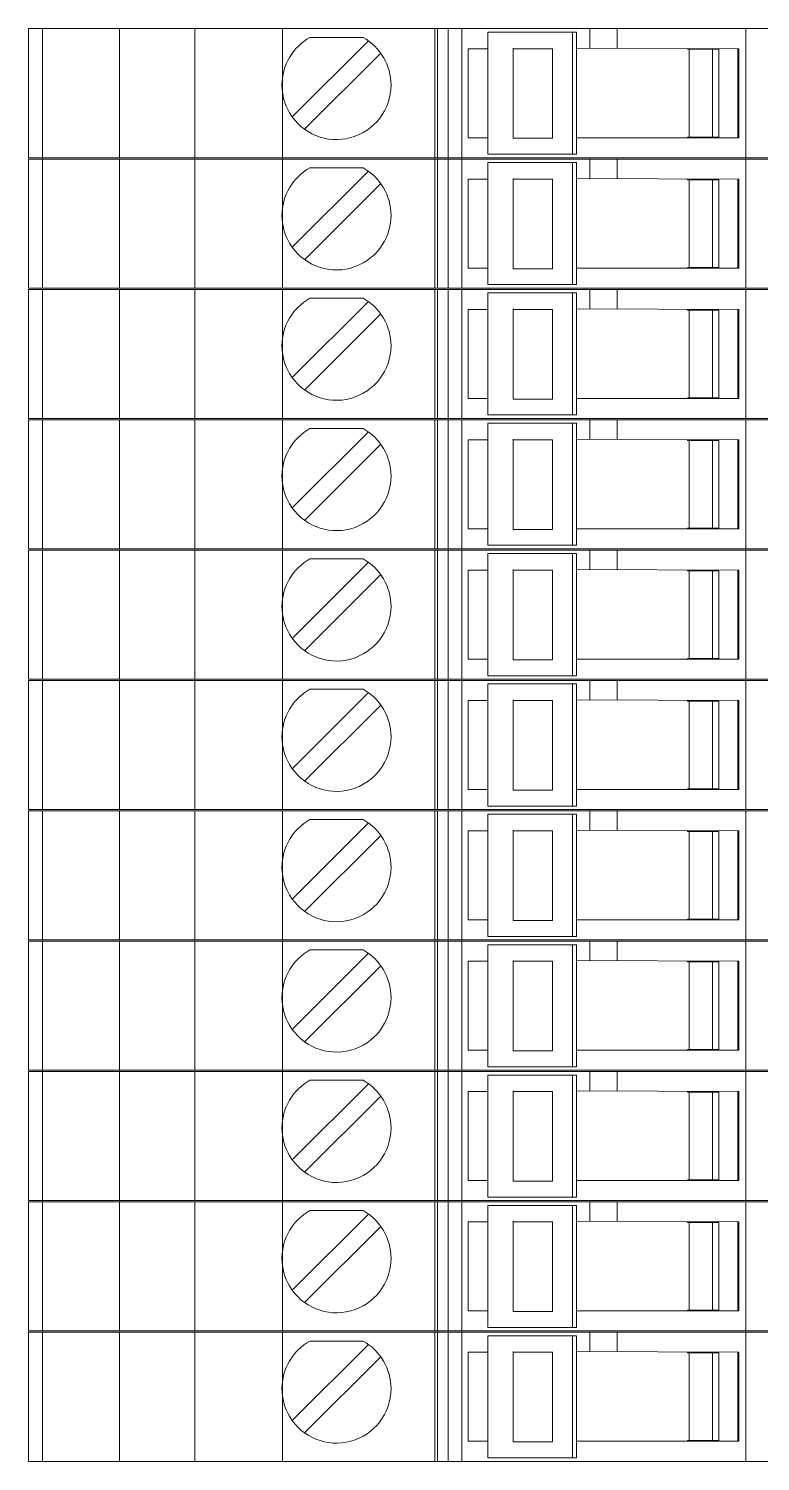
# Model space of a CAD drawing. Header units: millimetres. Extents: x 4962 to 7449, y 754 to 2938.
# Drawn here: x 6426.6 to 6455.7, y 2104.1 to 2161.3 of the extents above; entities that cross this region are included whole.
import ezdxf

# ---------------------------------------------------------------- set-up
doc = ezdxf.new("R2010")
doc.units = ezdxf.units.MM
doc.layers.add('000-PI-Oprema', color=30, linetype='Continuous', lineweight=5)

msp = doc.modelspace()

# ---------------------------------------------------------------- linework, layer by layer
at = {"layer": '000-PI-Oprema', "color": 0, "linetype": 'ByBlock', "lineweight": 0}
for p, q in [((6426.571, 2156.137), (6426.571, 2161.287)), ((6448.946, 2161.287), (6426.571, 2161.287)), ((6427.119, 2161.287), (6427.119, 2156.137)), ((6430.196, 2156.137), (6430.196, 2161.287)), ((6433.196, 2156.137), (6433.196, 2161.287)), ((6436.696, 2156.137), (6436.696, 2161.287)), ((6437.788, 2160.937), (6437.788, 2160.937)), ((6439.905, 2160.937), (6437.788, 2160.937)), ((6439.905, 2160.937), (6439.905, 2160.937)), ((6442.771, 2156.137), (6442.771, 2161.287)), ((6442.871, 2161.287), (6442.871, 2161.287)), ((6442.871, 2161.287), (6442.871, 2156.137)), ((6443.299, 2161.287), (6443.299, 2156.137)), ((6443.841, 2156.137), (6443.841, 2161.287)), ((6448.255, 2161.147), (6444.884, 2161.147)), ((6444.884, 2156.277), (6444.884, 2161.147)), ((6444.884, 2161.147), (6444.884, 2161.147)), ((6445.521, 2161.287), (6445.521, 2161.287)), ((6448.413, 2161.147), (6448.255, 2161.147)), ((6448.255, 2161.147), (6448.255, 2156.277)), ((6448.413, 2161.147), (6448.413, 2160.462)), ((6448.946, 2161.287), (6448.946, 2161.287)), ((6448.946, 2161.287), (6448.951, 2161.287)), ((6448.946, 2160.51), (6448.946, 2161.287)), ((6448.951, 2161.287), (6450.046, 2161.287)), ((6450.046, 2161.287), (6450.043, 2160.505)), ((6450.046, 2161.287), (6450.046, 2161.287)), ((6455.171, 2161.287), (6450.046, 2161.287)), ((6450.571, 2161.287), (6450.571, 2161.287)), ((6456.371, 2161.287), (6455.171, 2161.287)), ((6455.171, 2161.287), (6455.171, 2156.137)), ((6440.117, 2160.802), (6437.081, 2157.766)), ((6437.576, 2157.271), (6440.612, 2160.307)), ((6440.117, 2160.802), (6440.117, 2160.802)), ((6440.612, 2160.307), (6440.612, 2160.307)), ((6442.771, 2157.737), (6442.771, 2160.337)), ((6442.771, 2160.337), (6442.771, 2160.337)), ((6444.884, 2160.487), (6444.096, 2160.487)), ((6444.096, 2160.487), (6444.096, 2160.487)), ((6444.096, 2156.937), (6444.096, 2160.487)), ((6445.891, 2156.912), (6445.891, 2160.512)), ((6447.458, 2160.487), (6445.891, 2160.487)), ((6447.458, 2160.487), (6447.458, 2156.962)), ((6454.896, 2160.487), (6448.413, 2160.512)), ((6448.413, 2160.462), (6448.413, 2156.962)), ((6452.846, 2160.487), (6452.846, 2160.462)), ((6453.846, 2160.462), (6452.846, 2160.462)), ((6452.91, 2156.962), (6452.91, 2160.462)), ((6453.846, 2156.937), (6453.846, 2160.487)), ((6454.096, 2160.462), (6453.846, 2160.462)), ((6454.096, 2160.462), (6454.096, 2160.462)), ((6454.096, 2156.962), (6454.096, 2160.462)), ((6454.846, 2160.487), (6454.846, 2156.937)), ((6454.896, 2160.487), (6454.896, 2160.487)), ((6454.896, 2156.937), (6454.896, 2160.487)), ((6437.081, 2157.766), (6437.081, 2157.766)), ((6442.771, 2157.737), (6442.771, 2157.737)), ((6437.576, 2157.271), (6437.576, 2157.271)), ((6444.884, 2156.937), (6444.096, 2156.937)), ((6444.096, 2156.937), (6444.096, 2156.937)), ((6445.891, 2156.912), (6447.3, 2156.912)), ((6447.3, 2156.912), (6447.458, 2156.912)), ((6447.458, 2156.962), (6447.458, 2156.912)), ((6448.413, 2156.277), (6448.413, 2156.962)), ((6454.896, 2156.937), (6448.413, 2156.937)), ((6453.846, 2156.962), (6452.846, 2156.962)), ((6452.846, 2156.962), (6452.846, 2156.937)), ((6454.096, 2156.962), (6453.846, 2156.962)), ((6454.096, 2156.962), (6454.096, 2156.962)), ((6454.896, 2156.937), (6454.896, 2156.937)), ((6448.255, 2156.277), (6444.884, 2156.277)), ((6444.884, 2156.277), (6444.884, 2156.277)), ((6448.413, 2156.277), (6448.255, 2156.277)), ((6426.571, 2156.137), (6436.971, 2156.137)), ((6426.571, 2150.937), (6426.571, 2156.087)), ((6448.946, 2156.087), (6426.571, 2156.087)), ((6427.119, 2156.087), (6427.119, 2150.937)), ((6430.196, 2150.937), (6430.196, 2156.087)), ((6433.196, 2150.937), (6433.196, 2156.087)), ((6436.696, 2150.937), (6436.696, 2156.087)), ((6455.171, 2156.137), (6436.971, 2156.137)), ((6437.788, 2155.737), (6437.788, 2155.737)), ((6439.905, 2155.737), (6437.788, 2155.737)), ((6439.905, 2155.737), (6439.905, 2155.737)), ((6442.771, 2150.937), (6442.771, 2156.087)), ((6442.871, 2156.137), (6442.871, 2156.137)), ((6442.871, 2156.087), (6442.871, 2156.087)), ((6442.871, 2156.087), (6442.871, 2150.937)), ((6443.299, 2156.087), (6443.299, 2150.937)), ((6443.841, 2150.937), (6443.841, 2156.087)), ((6448.255, 2155.947), (6444.884, 2155.947)), ((6444.884, 2151.077), (6444.884, 2155.947)), ((6444.884, 2155.947), (6444.884, 2155.947)), ((6445.521, 2156.137), (6445.521, 2156.137)), ((6445.521, 2156.087), (6445.521, 2156.087)), ((6448.413, 2155.947), (6448.255, 2155.947)), ((6448.255, 2155.947), (6448.255, 2151.077)), ((6448.413, 2155.947), (6448.413, 2155.262)), ((6448.946, 2156.087), (6448.946, 2156.087)), ((6448.946, 2156.087), (6448.951, 2156.087)), ((6448.946, 2155.31), (6448.946, 2156.087)), ((6448.951, 2156.087), (6450.046, 2156.087)), ((6450.046, 2156.087), (6450.043, 2155.305)), ((6450.046, 2156.087), (6450.046, 2156.087)), ((6455.171, 2156.087), (6450.046, 2156.087)), ((6450.571, 2156.137), (6450.571, 2156.137)), ((6450.571, 2156.087), (6450.571, 2156.087)), ((6456.371, 2156.137), (6455.171, 2156.137)), ((6456.371, 2156.087), (6455.171, 2156.087)), ((6455.171, 2156.087), (6455.171, 2150.937)), ((6440.117, 2155.602), (6437.081, 2152.566)), ((6440.117, 2155.602), (6440.117, 2155.602)), ((6442.771, 2152.537), (6442.771, 2155.137)), ((6442.771, 2155.137), (6442.771, 2155.137)), ((6444.884, 2155.287), (6444.096, 2155.287)), ((6444.096, 2155.287), (6444.096, 2155.287)), ((6444.096, 2151.737), (6444.096, 2155.287)), ((6445.891, 2151.712), (6445.891, 2155.312)), ((6447.458, 2155.287), (6445.891, 2155.287)), ((6447.458, 2155.287), (6447.458, 2151.762)), ((6454.896, 2155.287), (6448.413, 2155.312)), ((6448.413, 2155.262), (6448.413, 2151.762)), ((6452.846, 2155.287), (6452.846, 2155.262)), ((6453.846, 2155.262), (6452.846, 2155.262)), ((6452.91, 2151.762), (6452.91, 2155.262)), ((6453.846, 2151.737), (6453.846, 2155.287)), ((6454.096, 2155.262), (6453.846, 2155.262)), ((6454.096, 2155.262), (6454.096, 2155.262)), ((6454.096, 2151.762), (6454.096, 2155.262)), ((6454.846, 2155.287), (6454.846, 2151.737)), ((6454.896, 2155.287), (6454.896, 2155.287)), ((6454.896, 2151.737), (6454.896, 2155.287)), ((6437.576, 2152.071), (6440.612, 2155.107)), ((6440.612, 2155.107), (6440.612, 2155.107)), ((6437.081, 2152.566), (6437.081, 2152.566)), ((6442.771, 2152.537), (6442.771, 2152.537)), ((6437.576, 2152.071), (6437.576, 2152.071)), ((6444.884, 2151.737), (6444.096, 2151.737)), ((6444.096, 2151.737), (6444.096, 2151.737)), ((6445.891, 2151.712), (6447.3, 2151.712)), ((6447.3, 2151.712), (6447.458, 2151.712)), ((6447.458, 2151.762), (6447.458, 2151.712)), ((6448.413, 2151.077), (6448.413, 2151.762)), ((6454.896, 2151.737), (6448.413, 2151.737)), ((6453.846, 2151.762), (6452.846, 2151.762)), ((6452.846, 2151.762), (6452.846, 2151.737)), ((6454.096, 2151.762), (6453.846, 2151.762)), ((6454.096, 2151.762), (6454.096, 2151.762)), ((6454.896, 2151.737), (6454.896, 2151.737)), ((6426.571, 2150.937), (6436.971, 2150.937)), ((6426.571, 2145.737), (6426.571, 2150.887)), ((6448.946, 2150.887), (6426.571, 2150.887)), ((6427.119, 2150.887), (6427.119, 2145.737)), ((6430.196, 2145.737), (6430.196, 2150.887)), ((6433.196, 2145.737), (6433.196, 2150.887)), ((6436.696, 2145.737), (6436.696, 2150.887)), ((6455.171, 2150.937), (6436.971, 2150.937)), ((6442.771, 2145.737), (6442.771, 2150.887)), ((6442.871, 2150.937), (6442.871, 2150.937)), ((6442.871, 2150.887), (6442.871, 2150.887)), ((6442.871, 2150.887), (6442.871, 2145.737)), ((6443.299, 2150.887), (6443.299, 2145.737)), ((6443.841, 2145.737), (6443.841, 2150.887)), ((6448.255, 2151.077), (6444.884, 2151.077)), ((6444.884, 2151.077), (6444.884, 2151.077)), ((6448.255, 2150.747), (6444.884, 2150.747)), ((6444.884, 2145.877), (6444.884, 2150.747)), ((6444.884, 2150.747), (6444.884, 2150.747)), ((6445.521, 2150.937), (6445.521, 2150.937)), ((6445.521, 2150.887), (6445.521, 2150.887)), ((6448.413, 2151.077), (6448.255, 2151.077)), ((6448.413, 2150.747), (6448.255, 2150.747)), ((6448.255, 2150.747), (6448.255, 2145.877)), ((6448.413, 2150.747), (6448.413, 2150.062)), ((6448.946, 2150.887), (6448.946, 2150.887)), ((6448.946, 2150.887), (6448.951, 2150.887)), ((6448.946, 2150.11), (6448.946, 2150.887)), ((6448.951, 2150.887), (6450.046, 2150.887)), ((6450.046, 2150.887), (6450.043, 2150.105)), ((6450.046, 2150.887), (6450.046, 2150.887)), ((6455.171, 2150.887), (6450.046, 2150.887)), ((6450.571, 2150.937), (6450.571, 2150.937)), ((6450.571, 2150.887), (6450.571, 2150.887)), ((6456.371, 2150.937), (6455.171, 2150.937)), ((6456.371, 2150.887), (6455.171, 2150.887)), ((6455.171, 2150.887), (6455.171, 2145.737)), ((6440.117, 2150.402), (6437.081, 2147.366)), ((6437.788, 2150.537), (6437.788, 2150.537)), ((6439.905, 2150.537), (6437.788, 2150.537)), ((6439.905, 2150.537), (6439.905, 2150.537)), ((6440.117, 2150.402), (6440.117, 2150.402)), ((6444.884, 2150.087), (6444.096, 2150.087)), ((6444.096, 2150.087), (6444.096, 2150.087)), ((6444.096, 2146.537), (6444.096, 2150.087)), ((6445.891, 2146.512), (6445.891, 2150.112)), ((6447.458, 2150.087), (6445.891, 2150.087)), ((6447.458, 2150.087), (6447.458, 2146.562)), ((6454.896, 2150.087), (6448.413, 2150.112)), ((6448.413, 2150.062), (6448.413, 2146.562)), ((6452.846, 2150.087), (6452.846, 2150.062)), ((6453.846, 2150.062), (6452.846, 2150.062)), ((6452.91, 2146.562), (6452.91, 2150.062)), ((6453.846, 2146.537), (6453.846, 2150.087)), ((6454.096, 2150.062), (6453.846, 2150.062)), ((6454.096, 2150.062), (6454.096, 2150.062)), ((6454.096, 2146.562), (6454.096, 2150.062)), ((6454.846, 2150.087), (6454.846, 2146.537)), ((6454.896, 2150.087), (6454.896, 2150.087)), ((6454.896, 2146.537), (6454.896, 2150.087)), ((6437.576, 2146.871), (6440.612, 2149.907)), ((6440.612, 2149.907), (6440.612, 2149.907)), ((6442.771, 2147.337), (6442.771, 2149.937)), ((6442.771, 2149.937), (6442.771, 2149.937)), ((6437.081, 2147.366), (6437.081, 2147.366)), ((6442.771, 2147.337), (6442.771, 2147.337)), ((6437.576, 2146.871), (6437.576, 2146.871)), ((6447.458, 2146.562), (6447.458, 2146.512)), ((6448.413, 2145.877), (6448.413, 2146.562)), ((6453.846, 2146.562), (6452.846, 2146.562)), ((6452.846, 2146.562), (6452.846, 2146.537)), ((6454.096, 2146.562), (6453.846, 2146.562)), ((6454.096, 2146.562), (6454.096, 2146.562)), ((6444.884, 2146.537), (6444.096, 2146.537)), ((6444.096, 2146.537), (6444.096, 2146.537)), ((6445.891, 2146.512), (6447.3, 2146.512)), ((6447.3, 2146.512), (6447.458, 2146.512)), ((6454.896, 2146.537), (6448.413, 2146.537)), ((6454.896, 2146.537), (6454.896, 2146.537)), ((6426.571, 2145.737), (6436.971, 2145.737)), ((6426.571, 2140.537), (6426.571, 2145.687)), ((6448.946, 2145.687), (6426.571, 2145.687)), ((6427.119, 2145.687), (6427.119, 2140.537)), ((6430.196, 2140.537), (6430.196, 2145.687)), ((6433.196, 2140.537), (6433.196, 2145.687)), ((6436.696, 2140.537), (6436.696, 2145.687)), ((6455.171, 2145.737), (6436.971, 2145.737)), ((6442.771, 2140.537), (6442.771, 2145.687)), ((6442.871, 2145.737), (6442.871, 2145.737)), ((6442.871, 2145.687), (6442.871, 2145.687)), ((6442.871, 2145.687), (6442.871, 2140.537)), ((6443.299, 2145.687), (6443.299, 2140.537)), ((6443.841, 2140.537), (6443.841, 2145.687)), ((6448.255, 2145.877), (6444.884, 2145.877)), ((6444.884, 2145.877), (6444.884, 2145.877)), ((6448.255, 2145.547), (6444.884, 2145.547)), ((6444.884, 2140.677), (6444.884, 2145.547)), ((6444.884, 2145.547), (6444.884, 2145.547)), ((6445.521, 2145.737), (6445.521, 2145.737)), ((6445.521, 2145.687), (6445.521, 2145.687)), ((6448.413, 2145.877), (6448.255, 2145.877)), ((6448.413, 2145.547), (6448.255, 2145.547)), ((6448.255, 2145.547), (6448.255, 2140.677)), ((6448.413, 2145.547), (6448.413, 2144.862)), ((6448.946, 2145.687), (6448.946, 2145.687)), ((6448.946, 2145.687), (6448.951, 2145.687)), ((6448.946, 2144.91), (6448.946, 2145.687)), ((6448.951, 2145.687), (6450.046, 2145.687)), ((6450.046, 2145.687), (6450.043, 2144.905)), ((6450.046, 2145.687), (6450.046, 2145.687)), ((6455.171, 2145.687), (6450.046, 2145.687)), ((6450.571, 2145.737), (6450.571, 2145.737)), ((6450.571, 2145.687), (6450.571, 2145.687)), ((6456.371, 2145.737), (6455.171, 2145.737)), ((6456.371, 2145.687), (6455.171, 2145.687)), ((6455.171, 2145.687), (6455.171, 2140.537)), ((6440.117, 2145.202), (6437.081, 2142.166)), ((6437.788, 2145.337), (6437.788, 2145.337)), ((6439.905, 2145.337), (6437.788, 2145.337)), ((6439.905, 2145.337), (6439.905, 2145.337)), ((6440.117, 2145.202), (6440.117, 2145.202)), ((6444.884, 2144.887), (6444.096, 2144.887)), ((6444.096, 2144.887), (6444.096, 2144.887)), ((6444.096, 2141.337), (6444.096, 2144.887)), ((6445.891, 2141.312), (6445.891, 2144.912)), ((6447.458, 2144.887), (6445.891, 2144.887)), ((6447.458, 2144.887), (6447.458, 2141.362)), ((6454.896, 2144.887), (6448.413, 2144.912)), ((6448.413, 2144.862), (6448.413, 2141.362)), ((6452.846, 2144.887), (6452.846, 2144.862)), ((6453.846, 2144.862), (6452.846, 2144.862)), ((6452.91, 2141.362), (6452.91, 2144.862)), ((6453.846, 2141.337), (6453.846, 2144.887)), ((6454.096, 2144.862), (6453.846, 2144.862)), ((6454.096, 2144.862), (6454.096, 2144.862)), ((6454.096, 2141.362), (6454.096, 2144.862)), ((6454.846, 2144.887), (6454.846, 2141.337)), ((6454.896, 2144.887), (6454.896, 2144.887)), ((6454.896, 2141.337), (6454.896, 2144.887)), ((6437.576, 2141.671), (6440.612, 2144.707)), ((6440.612, 2144.707), (6440.612, 2144.707)), ((6442.771, 2142.137), (6442.771, 2144.737)), ((6442.771, 2144.737), (6442.771, 2144.737)), ((6437.081, 2142.166), (6437.081, 2142.166)), ((6442.771, 2142.137), (6442.771, 2142.137)), ((6437.576, 2141.671), (6437.576, 2141.671)), ((6444.884, 2141.337), (6444.096, 2141.337)), ((6444.096, 2141.337), (6444.096, 2141.337)), ((6445.891, 2141.312), (6447.3, 2141.312)), ((6447.3, 2141.312), (6447.458, 2141.312)), ((6447.458, 2141.362), (6447.458, 2141.312)), ((6448.413, 2140.677), (6448.413, 2141.362)), ((6454.896, 2141.337), (6448.413, 2141.337)), ((6453.846, 2141.362), (6452.846, 2141.362)), ((6452.846, 2141.362), (6452.846, 2141.337)), ((6454.096, 2141.362), (6453.846, 2141.362)), ((6454.096, 2141.362), (6454.096, 2141.362)), ((6454.896, 2141.337), (6454.896, 2141.337)), ((6426.571, 2140.537), (6436.971, 2140.537)), ((6426.571, 2135.337), (6426.571, 2140.487)), ((6448.946, 2140.487), (6426.571, 2140.487)), ((6427.119, 2140.487), (6427.119, 2135.337)), ((6430.196, 2135.337), (6430.196, 2140.487)), ((6433.196, 2135.337), (6433.196, 2140.487)), ((6436.696, 2135.337), (6436.696, 2140.487)), ((6455.171, 2140.537), (6436.971, 2140.537)), ((6442.771, 2135.337), (6442.771, 2140.487)), ((6442.871, 2140.537), (6442.871, 2140.537)), ((6442.871, 2140.487), (6442.871, 2140.487)), ((6442.871, 2140.487), (6442.871, 2135.337)), ((6443.299, 2140.487), (6443.299, 2135.337)), ((6443.841, 2135.337), (6443.841, 2140.487)), ((6448.255, 2140.677), (6444.884, 2140.677)), ((6444.884, 2140.677), (6444.884, 2140.677)), ((6448.255, 2140.347), (6444.884, 2140.347)), ((6444.884, 2135.477), (6444.884, 2140.347)), ((6444.884, 2140.347), (6444.884, 2140.347)), ((6445.521, 2140.537), (6445.521, 2140.537)), ((6445.521, 2140.487), (6445.521, 2140.487)), ((6448.413, 2140.677), (6448.255, 2140.677)), ((6448.413, 2140.347), (6448.255, 2140.347)), ((6448.255, 2140.347), (6448.255, 2135.477)), ((6448.413, 2140.347), (6448.413, 2139.662)), ((6448.946, 2140.487), (6448.946, 2140.487)), ((6448.946, 2140.487), (6448.951, 2140.487)), ((6448.946, 2139.71), (6448.946, 2140.487)), ((6448.951, 2140.487), (6450.046, 2140.487)), ((6450.046, 2140.487), (6450.043, 2139.705)), ((6450.046, 2140.487), (6450.046, 2140.487)), ((6455.171, 2140.487), (6450.046, 2140.487)), ((6450.571, 2140.537), (6450.571, 2140.537)), ((6450.571, 2140.487), (6450.571, 2140.487)), ((6456.371, 2140.537), (6455.171, 2140.537)), ((6456.371, 2140.487), (6455.171, 2140.487)), ((6455.171, 2140.487), (6455.171, 2135.337)), ((6440.117, 2140.002), (6437.081, 2136.966)), ((6437.788, 2140.137), (6437.788, 2140.137)), ((6439.905, 2140.137), (6437.788, 2140.137)), ((6439.905, 2140.137), (6439.905, 2140.137)), ((6440.117, 2140.002), (6440.117, 2140.002)), ((6445.891, 2136.112), (6445.891, 2139.712)), ((6454.896, 2139.687), (6448.413, 2139.712)), ((6437.576, 2136.471), (6440.612, 2139.507)), ((6440.612, 2139.507), (6440.612, 2139.507)), ((6442.771, 2136.937), (6442.771, 2139.537)), ((6442.771, 2139.537), (6442.771, 2139.537)), ((6444.884, 2139.687), (6444.096, 2139.687)), ((6444.096, 2139.687), (6444.096, 2139.687)), ((6444.096, 2136.137), (6444.096, 2139.687)), ((6447.458, 2139.687), (6445.891, 2139.687)), ((6447.458, 2139.687), (6447.458, 2136.162)), ((6448.413, 2139.662), (6448.413, 2136.162)), ((6452.846, 2139.687), (6452.846, 2139.662)), ((6453.846, 2139.662), (6452.846, 2139.662)), ((6452.91, 2136.162), (6452.91, 2139.662)), ((6453.846, 2136.137), (6453.846, 2139.687)), ((6454.096, 2139.662), (6453.846, 2139.662)), ((6454.096, 2139.662), (6454.096, 2139.662)), ((6454.096, 2136.162), (6454.096, 2139.662)), ((6454.846, 2139.687), (6454.846, 2136.137)), ((6454.896, 2139.687), (6454.896, 2139.687)), ((6454.896, 2136.137), (6454.896, 2139.687)), ((6437.081, 2136.966), (6437.081, 2136.966)), ((6442.771, 2136.937), (6442.771, 2136.937)), ((6437.576, 2136.471), (6437.576, 2136.471)), ((6444.884, 2136.137), (6444.096, 2136.137)), ((6444.096, 2136.137), (6444.096, 2136.137)), ((6445.891, 2136.112), (6447.3, 2136.112)), ((6447.3, 2136.112), (6447.458, 2136.112)), ((6447.458, 2136.162), (6447.458, 2136.112)), ((6448.413, 2135.477), (6448.413, 2136.162)), ((6454.896, 2136.137), (6448.413, 2136.137)), ((6453.846, 2136.162), (6452.846, 2136.162)), ((6452.846, 2136.162), (6452.846, 2136.137)), ((6454.096, 2136.162), (6453.846, 2136.162)), ((6454.096, 2136.162), (6454.096, 2136.162)), ((6454.896, 2136.137), (6454.896, 2136.137)), ((6426.571, 2135.337), (6436.971, 2135.337)), ((6426.571, 2130.137), (6426.571, 2135.287)), ((6448.946, 2135.287), (6426.571, 2135.287)), ((6427.119, 2135.287), (6427.119, 2130.137)), ((6430.196, 2130.137), (6430.196, 2135.287)), ((6433.196, 2130.137), (6433.196, 2135.287)), ((6436.696, 2130.137), (6436.696, 2135.287)), ((6455.171, 2135.337), (6436.971, 2135.337)), ((6442.771, 2130.137), (6442.771, 2135.287)), ((6442.871, 2135.337), (6442.871, 2135.337)), ((6442.871, 2135.287), (6442.871, 2135.287)), ((6442.871, 2135.287), (6442.871, 2130.137)), ((6443.299, 2135.287), (6443.299, 2130.137)), ((6443.841, 2130.137), (6443.841, 2135.287)), ((6448.255, 2135.477), (6444.884, 2135.477)), ((6444.884, 2135.477), (6444.884, 2135.477)), ((6448.255, 2135.147), (6444.884, 2135.147)), ((6444.884, 2130.277), (6444.884, 2135.147)), ((6444.884, 2135.147), (6444.884, 2135.147)), ((6445.521, 2135.337), (6445.521, 2135.337)), ((6445.521, 2135.287), (6445.521, 2135.287)), ((6448.413, 2135.477), (6448.255, 2135.477)), ((6448.413, 2135.147), (6448.255, 2135.147)), ((6448.255, 2135.147), (6448.255, 2130.277)), ((6448.413, 2135.147), (6448.413, 2134.462)), ((6448.946, 2135.287), (6448.946, 2135.287)), ((6448.946, 2135.287), (6448.951, 2135.287)), ((6448.946, 2134.51), (6448.946, 2135.287)), ((6448.951, 2135.287), (6450.046, 2135.287)), ((6450.046, 2135.287), (6450.043, 2134.505)), ((6450.046, 2135.287), (6450.046, 2135.287)), ((6455.171, 2135.287), (6450.046, 2135.287)), ((6450.571, 2135.337), (6450.571, 2135.337)), ((6450.571, 2135.287), (6450.571, 2135.287)), ((6456.371, 2135.337), (6455.171, 2135.337)), ((6456.371, 2135.287), (6455.171, 2135.287)), ((6455.171, 2135.287), (6455.171, 2130.137)), ((6440.117, 2134.802), (6437.081, 2131.766)), ((6437.788, 2134.937), (6437.788, 2134.937)), ((6439.905, 2134.937), (6437.788, 2134.937)), ((6439.905, 2134.937), (6439.905, 2134.937)), ((6440.117, 2134.802), (6440.117, 2134.802)), ((6437.576, 2131.271), (6440.612, 2134.307)), ((6440.612, 2134.307), (6440.612, 2134.307)), ((6442.771, 2131.737), (6442.771, 2134.337)), ((6442.771, 2134.337), (6442.771, 2134.337)), ((6444.884, 2134.487), (6444.096, 2134.487)), ((6444.096, 2134.487), (6444.096, 2134.487)), ((6444.096, 2130.937), (6444.096, 2134.487)), ((6445.891, 2130.912), (6445.891, 2134.512)), ((6447.458, 2134.487), (6445.891, 2134.487)), ((6447.458, 2134.487), (6447.458, 2130.962)), ((6454.896, 2134.487), (6448.413, 2134.512)), ((6448.413, 2134.462), (6448.413, 2130.962)), ((6452.846, 2134.487), (6452.846, 2134.462)), ((6453.846, 2134.462), (6452.846, 2134.462)), ((6452.91, 2130.962), (6452.91, 2134.462)), ((6453.846, 2130.937), (6453.846, 2134.487)), ((6454.096, 2134.462), (6453.846, 2134.462)), ((6454.096, 2134.462), (6454.096, 2134.462)), ((6454.096, 2130.962), (6454.096, 2134.462)), ((6454.846, 2134.487), (6454.846, 2130.937)), ((6454.896, 2134.487), (6454.896, 2134.487)), ((6454.896, 2130.937), (6454.896, 2134.487)), ((6437.081, 2131.766), (6437.081, 2131.766)), ((6442.771, 2131.737), (6442.771, 2131.737)), ((6437.576, 2131.271), (6437.576, 2131.271)), ((6444.884, 2130.937), (6444.096, 2130.937)), ((6444.096, 2130.937), (6444.096, 2130.937)), ((6445.891, 2130.912), (6447.3, 2130.912)), ((6447.3, 2130.912), (6447.458, 2130.912)), ((6447.458, 2130.962), (6447.458, 2130.912)), ((6448.413, 2130.277), (6448.413, 2130.962)), ((6454.896, 2130.937), (6448.413, 2130.937)), ((6453.846, 2130.962), (6452.846, 2130.962)), ((6452.846, 2130.962), (6452.846, 2130.937)), ((6454.096, 2130.962), (6453.846, 2130.962)), ((6454.096, 2130.962), (6454.096, 2130.962)), ((6454.896, 2130.937), (6454.896, 2130.937)), ((6426.571, 2130.137), (6436.971, 2130.137)), ((6426.571, 2124.937), (6426.571, 2130.087)), ((6448.946, 2130.087), (6426.571, 2130.087)), ((6427.119, 2130.087), (6427.119, 2124.937)), ((6430.196, 2124.937), (6430.196, 2130.087)), ((6433.196, 2124.937), (6433.196, 2130.087)), ((6436.696, 2124.937), (6436.696, 2130.087)), ((6455.171, 2130.137), (6436.971, 2130.137)), ((6442.771, 2124.937), (6442.771, 2130.087)), ((6442.871, 2130.137), (6442.871, 2130.137)), ((6442.871, 2130.087), (6442.871, 2130.087)), ((6442.871, 2130.087), (6442.871, 2124.937)), ((6443.299, 2130.087), (6443.299, 2124.937)), ((6443.841, 2124.937), (6443.841, 2130.087)), ((6448.255, 2130.277), (6444.884, 2130.277)), ((6444.884, 2130.277), (6444.884, 2130.277)), ((6445.521, 2130.137), (6445.521, 2130.137)), ((6445.521, 2130.087), (6445.521, 2130.087)), ((6448.413, 2130.277), (6448.255, 2130.277)), ((6448.946, 2130.087), (6448.946, 2130.087)), ((6448.946, 2130.087), (6448.951, 2130.087)), ((6448.946, 2129.31), (6448.946, 2130.087)), ((6448.951, 2130.087), (6450.046, 2130.087)), ((6450.046, 2130.087), (6450.043, 2129.305)), ((6450.046, 2130.087), (6450.046, 2130.087)), ((6455.171, 2130.087), (6450.046, 2130.087)), ((6450.571, 2130.137), (6450.571, 2130.137)), ((6450.571, 2130.087), (6450.571, 2130.087)), ((6456.371, 2130.137), (6455.171, 2130.137)), ((6456.371, 2130.087), (6455.171, 2130.087)), ((6455.171, 2130.087), (6455.171, 2124.937)), ((6440.117, 2129.602), (6437.081, 2126.566)), ((6437.788, 2129.737), (6437.788, 2129.737)), ((6439.905, 2129.737), (6437.788, 2129.737)), ((6439.905, 2129.737), (6439.905, 2129.737)), ((6440.117, 2129.602), (6440.117, 2129.602)), ((6448.255, 2129.947), (6444.884, 2129.947)), ((6444.884, 2125.077), (6444.884, 2129.947)), ((6444.884, 2129.947), (6444.884, 2129.947)), ((6448.413, 2129.947), (6448.255, 2129.947)), ((6448.255, 2129.947), (6448.255, 2125.077)), ((6448.413, 2129.947), (6448.413, 2129.262)), ((6437.576, 2126.071), (6440.612, 2129.107)), ((6440.612, 2129.107), (6440.612, 2129.107)), ((6442.771, 2126.537), (6442.771, 2129.137)), ((6442.771, 2129.137), (6442.771, 2129.137)), ((6444.884, 2129.287), (6444.096, 2129.287)), ((6444.096, 2129.287), (6444.096, 2129.287)), ((6444.096, 2125.737), (6444.096, 2129.287)), ((6445.891, 2125.712), (6445.891, 2129.312)), ((6447.458, 2129.287), (6445.891, 2129.287)), ((6447.458, 2129.287), (6447.458, 2125.762)), ((6454.896, 2129.287), (6448.413, 2129.312)), ((6448.413, 2129.262), (6448.413, 2125.762)), ((6452.846, 2129.287), (6452.846, 2129.262)), ((6453.846, 2129.262), (6452.846, 2129.262)), ((6452.91, 2125.762), (6452.91, 2129.262)), ((6453.846, 2125.737), (6453.846, 2129.287)), ((6454.096, 2129.262), (6453.846, 2129.262)), ((6454.096, 2129.262), (6454.096, 2129.262)), ((6454.096, 2125.762), (6454.096, 2129.262)), ((6454.846, 2129.287), (6454.846, 2125.737)), ((6454.896, 2129.287), (6454.896, 2129.287)), ((6454.896, 2125.737), (6454.896, 2129.287)), ((6437.081, 2126.566), (6437.081, 2126.566)), ((6437.576, 2126.071), (6437.576, 2126.071)), ((6442.771, 2126.537), (6442.771, 2126.537)), ((6444.884, 2125.737), (6444.096, 2125.737)), ((6444.096, 2125.737), (6444.096, 2125.737)), ((6445.891, 2125.712), (6447.3, 2125.712)), ((6447.3, 2125.712), (6447.458, 2125.712)), ((6447.458, 2125.762), (6447.458, 2125.712)), ((6448.413, 2125.077), (6448.413, 2125.762)), ((6454.896, 2125.737), (6448.413, 2125.737)), ((6453.846, 2125.762), (6452.846, 2125.762)), ((6452.846, 2125.762), (6452.846, 2125.737)), ((6454.096, 2125.762), (6453.846, 2125.762)), ((6454.096, 2125.762), (6454.096, 2125.762)), ((6454.896, 2125.737), (6454.896, 2125.737)), ((6426.571, 2124.937), (6436.971, 2124.937)), ((6426.571, 2119.737), (6426.571, 2124.887)), ((6448.946, 2124.887), (6426.571, 2124.887)), ((6427.119, 2124.887), (6427.119, 2119.737)), ((6430.196, 2119.737), (6430.196, 2124.887)), ((6433.196, 2119.737), (6433.196, 2124.887)), ((6436.696, 2119.737), (6436.696, 2124.887)), ((6455.171, 2124.937), (6436.971, 2124.937)), ((6442.771, 2119.737), (6442.771, 2124.887)), ((6442.871, 2124.937), (6442.871, 2124.937)), ((6442.871, 2124.887), (6442.871, 2124.887)), ((6442.871, 2124.887), (6442.871, 2119.737)), ((6443.299, 2124.887), (6443.299, 2119.737)), ((6443.841, 2119.737), (6443.841, 2124.887)), ((6448.255, 2125.077), (6444.884, 2125.077)), ((6444.884, 2125.077), (6444.884, 2125.077)), ((6445.521, 2124.937), (6445.521, 2124.937)), ((6445.521, 2124.887), (6445.521, 2124.887)), ((6448.413, 2125.077), (6448.255, 2125.077)), ((6448.946, 2124.887), (6448.946, 2124.887)), ((6448.946, 2124.887), (6448.951, 2124.887)), ((6448.946, 2124.11), (6448.946, 2124.887)), ((6448.951, 2124.887), (6450.046, 2124.887)), ((6450.046, 2124.887), (6450.043, 2124.105)), ((6450.046, 2124.887), (6450.046, 2124.887)), ((6455.171, 2124.887), (6450.046, 2124.887)), ((6450.571, 2124.937), (6450.571, 2124.937)), ((6450.571, 2124.887), (6450.571, 2124.887)), ((6456.371, 2124.937), (6455.171, 2124.937)), ((6456.371, 2124.887), (6455.171, 2124.887)), ((6455.171, 2124.887), (6455.171, 2119.737)), ((6440.117, 2124.402), (6437.081, 2121.366)), ((6437.788, 2124.537), (6437.788, 2124.537)), ((6439.905, 2124.537), (6437.788, 2124.537)), ((6439.905, 2124.537), (6439.905, 2124.537)), ((6440.117, 2124.402), (6440.117, 2124.402)), ((6448.255, 2124.747), (6444.884, 2124.747)), ((6444.884, 2119.877), (6444.884, 2124.747)), ((6444.884, 2124.747), (6444.884, 2124.747)), ((6448.413, 2124.747), (6448.255, 2124.747)), ((6448.255, 2124.747), (6448.255, 2119.877)), ((6448.413, 2124.747), (6448.413, 2124.062)), ((6437.576, 2120.871), (6440.612, 2123.907)), ((6440.612, 2123.907), (6440.612, 2123.907)), ((6442.771, 2121.337), (6442.771, 2123.937)), ((6442.771, 2123.937), (6442.771, 2123.937)), ((6444.884, 2124.087), (6444.096, 2124.087)), ((6444.096, 2124.087), (6444.096, 2124.087)), ((6444.096, 2120.537), (6444.096, 2124.087)), ((6445.891, 2120.512), (6445.891, 2124.112)), ((6447.458, 2124.087), (6445.891, 2124.087)), ((6447.458, 2124.087), (6447.458, 2120.562)), ((6454.896, 2124.087), (6448.413, 2124.112)), ((6448.413, 2124.062), (6448.413, 2120.562)), ((6452.846, 2124.087), (6452.846, 2124.062)), ((6453.846, 2124.062), (6452.846, 2124.062)), ((6452.91, 2120.562), (6452.91, 2124.062)), ((6453.846, 2120.537), (6453.846, 2124.087)), ((6454.096, 2124.062), (6453.846, 2124.062)), ((6454.096, 2124.062), (6454.096, 2124.062)), ((6454.096, 2120.562), (6454.096, 2124.062)), ((6454.846, 2124.087), (6454.846, 2120.537)), ((6454.896, 2124.087), (6454.896, 2124.087)), ((6454.896, 2120.537), (6454.896, 2124.087)), ((6437.081, 2121.366), (6437.081, 2121.366)), ((6437.576, 2120.871), (6437.576, 2120.871)), ((6442.771, 2121.337), (6442.771, 2121.337)), ((6444.884, 2120.537), (6444.096, 2120.537)), ((6444.096, 2120.537), (6444.096, 2120.537)), ((6445.891, 2120.512), (6447.3, 2120.512)), ((6447.3, 2120.512), (6447.458, 2120.512)), ((6447.458, 2120.562), (6447.458, 2120.512)), ((6448.413, 2119.877), (6448.413, 2120.562)), ((6454.896, 2120.537), (6448.413, 2120.537)), ((6453.846, 2120.562), (6452.846, 2120.562)), ((6452.846, 2120.562), (6452.846, 2120.537)), ((6454.096, 2120.562), (6453.846, 2120.562)), ((6454.096, 2120.562), (6454.096, 2120.562)), ((6454.896, 2120.537), (6454.896, 2120.537)), ((6426.571, 2119.737), (6436.971, 2119.737)), ((6455.171, 2119.737), (6436.971, 2119.737)), ((6442.871, 2119.737), (6442.871, 2119.737)), ((6448.255, 2119.877), (6444.884, 2119.877)), ((6444.884, 2119.877), (6444.884, 2119.877)), ((6445.521, 2119.737), (6445.521, 2119.737)), ((6448.413, 2119.877), (6448.255, 2119.877)), ((6450.571, 2119.737), (6450.571, 2119.737)), ((6456.371, 2119.737), (6455.171, 2119.737)), ((6426.571, 2114.537), (6426.571, 2119.687)), ((6448.946, 2119.687), (6426.571, 2119.687)), ((6427.119, 2119.687), (6427.119, 2114.537)), ((6430.196, 2114.537), (6430.196, 2119.687)), ((6433.196, 2114.537), (6433.196, 2119.687)), ((6436.696, 2114.537), (6436.696, 2119.687)), ((6440.117, 2119.202), (6437.081, 2116.166)), ((6437.788, 2119.337), (6437.788, 2119.337)), ((6439.905, 2119.337), (6437.788, 2119.337)), ((6439.905, 2119.337), (6439.905, 2119.337)), ((6440.117, 2119.202), (6440.117, 2119.202)), ((6442.771, 2114.537), (6442.771, 2119.687)), ((6442.871, 2119.687), (6442.871, 2119.687)), ((6442.871, 2119.687), (6442.871, 2114.537)), ((6443.299, 2119.687), (6443.299, 2114.537)), ((6443.841, 2114.537), (6443.841, 2119.687)), ((6448.255, 2119.547), (6444.884, 2119.547)), ((6444.884, 2114.677), (6444.884, 2119.547)), ((6444.884, 2119.547), (6444.884, 2119.547)), ((6445.521, 2119.687), (6445.521, 2119.687)), ((6448.413, 2119.547), (6448.255, 2119.547)), ((6448.255, 2119.547), (6448.255, 2114.677)), ((6448.413, 2119.547), (6448.413, 2118.862)), ((6448.946, 2119.687), (6448.946, 2119.687)), ((6448.946, 2119.687), (6448.951, 2119.687)), ((6448.946, 2118.91), (6448.946, 2119.687)), ((6448.951, 2119.687), (6450.046, 2119.687)), ((6450.046, 2119.687), (6450.043, 2118.905)), ((6450.046, 2119.687), (6450.046, 2119.687)), ((6455.171, 2119.687), (6450.046, 2119.687)), ((6450.571, 2119.687), (6450.571, 2119.687)), ((6456.371, 2119.687), (6455.171, 2119.687)), ((6455.171, 2119.687), (6455.171, 2114.537)), ((6437.576, 2115.671), (6440.612, 2118.707)), ((6440.612, 2118.707), (6440.612, 2118.707)), ((6442.771, 2116.137), (6442.771, 2118.737)), ((6442.771, 2118.737), (6442.771, 2118.737)), ((6444.884, 2118.887), (6444.096, 2118.887)), ((6444.096, 2118.887), (6444.096, 2118.887)), ((6444.096, 2115.337), (6444.096, 2118.887)), ((6445.891, 2115.312), (6445.891, 2118.912)), ((6447.458, 2118.887), (6445.891, 2118.887)), ((6447.458, 2118.887), (6447.458, 2115.362)), ((6454.896, 2118.887), (6448.413, 2118.912)), ((6448.413, 2118.862), (6448.413, 2115.362)), ((6452.846, 2118.887), (6452.846, 2118.862)), ((6453.846, 2118.862), (6452.846, 2118.862)), ((6452.91, 2115.362), (6452.91, 2118.862)), ((6453.846, 2115.337), (6453.846, 2118.887)), ((6454.096, 2118.862), (6453.846, 2118.862)), ((6454.096, 2118.862), (6454.096, 2118.862)), ((6454.096, 2115.362), (6454.096, 2118.862)), ((6454.846, 2118.887), (6454.846, 2115.337)), ((6454.896, 2118.887), (6454.896, 2118.887)), ((6454.896, 2115.337), (6454.896, 2118.887)), ((6437.081, 2116.166), (6437.081, 2116.166)), ((6442.771, 2116.137), (6442.771, 2116.137)), ((6437.576, 2115.671), (6437.576, 2115.671)), ((6444.884, 2115.337), (6444.096, 2115.337)), ((6444.096, 2115.337), (6444.096, 2115.337)), ((6445.891, 2115.312), (6447.3, 2115.312)), ((6447.3, 2115.312), (6447.458, 2115.312)), ((6447.458, 2115.362), (6447.458, 2115.312)), ((6448.413, 2114.677), (6448.413, 2115.362)), ((6454.896, 2115.337), (6448.413, 2115.337)), ((6453.846, 2115.362), (6452.846, 2115.362)), ((6452.846, 2115.362), (6452.846, 2115.337)), ((6454.096, 2115.362), (6453.846, 2115.362)), ((6454.096, 2115.362), (6454.096, 2115.362)), ((6454.896, 2115.337), (6454.896, 2115.337)), ((6448.255, 2114.677), (6444.884, 2114.677)), ((6444.884, 2114.677), (6444.884, 2114.677)), ((6448.413, 2114.677), (6448.255, 2114.677)), ((6426.571, 2114.537), (6436.971, 2114.537)), ((6426.571, 2109.337), (6426.571, 2114.487)), ((6448.946, 2114.487), (6426.571, 2114.487)), ((6427.119, 2114.487), (6427.119, 2109.337)), ((6430.196, 2109.337), (6430.196, 2114.487)), ((6433.196, 2109.337), (6433.196, 2114.487)), ((6436.696, 2109.337), (6436.696, 2114.487)), ((6455.171, 2114.537), (6436.971, 2114.537)), ((6440.117, 2114.002), (6437.081, 2110.966)), ((6437.788, 2114.137), (6437.788, 2114.137)), ((6439.905, 2114.137), (6437.788, 2114.137)), ((6439.905, 2114.137), (6439.905, 2114.137)), ((6440.117, 2114.002), (6440.117, 2114.002)), ((6442.771, 2109.337), (6442.771, 2114.487)), ((6442.871, 2114.537), (6442.871, 2114.537)), ((6442.871, 2114.487), (6442.871, 2114.487)), ((6442.871, 2114.487), (6442.871, 2109.337)), ((6443.299, 2114.487), (6443.299, 2109.337)), ((6443.841, 2109.337), (6443.841, 2114.487)), ((6448.255, 2114.347), (6444.884, 2114.347)), ((6444.884, 2109.477), (6444.884, 2114.347)), ((6444.884, 2114.347), (6444.884, 2114.347)), ((6445.521, 2114.537), (6445.521, 2114.537)), ((6445.521, 2114.487), (6445.521, 2114.487)), ((6448.413, 2114.347), (6448.255, 2114.347)), ((6448.255, 2114.347), (6448.255, 2109.477)), ((6448.413, 2114.347), (6448.413, 2113.662)), ((6448.946, 2114.487), (6448.946, 2114.487)), ((6448.946, 2114.487), (6448.951, 2114.487)), ((6448.946, 2113.71), (6448.946, 2114.487)), ((6448.951, 2114.487), (6450.046, 2114.487)), ((6450.046, 2114.487), (6450.043, 2113.705)), ((6450.046, 2114.487), (6450.046, 2114.487)), ((6455.171, 2114.487), (6450.046, 2114.487)), ((6450.571, 2114.537), (6450.571, 2114.537)), ((6450.571, 2114.487), (6450.571, 2114.487)), ((6456.371, 2114.537), (6455.171, 2114.537)), ((6456.371, 2114.487), (6455.171, 2114.487)), ((6455.171, 2114.487), (6455.171, 2109.337)), ((6437.576, 2110.471), (6440.612, 2113.507)), ((6440.612, 2113.507), (6440.612, 2113.507)), ((6442.771, 2110.937), (6442.771, 2113.537)), ((6442.771, 2113.537), (6442.771, 2113.537)), ((6444.884, 2113.687), (6444.096, 2113.687)), ((6444.096, 2113.687), (6444.096, 2113.687)), ((6444.096, 2110.137), (6444.096, 2113.687)), ((6445.891, 2110.112), (6445.891, 2113.712)), ((6447.458, 2113.687), (6445.891, 2113.687)), ((6447.458, 2113.687), (6447.458, 2110.162)), ((6454.896, 2113.687), (6448.413, 2113.712)), ((6448.413, 2113.662), (6448.413, 2110.162)), ((6452.846, 2113.687), (6452.846, 2113.662)), ((6453.846, 2113.662), (6452.846, 2113.662)), ((6452.91, 2110.162), (6452.91, 2113.662)), ((6453.846, 2110.137), (6453.846, 2113.687)), ((6454.096, 2113.662), (6453.846, 2113.662)), ((6454.096, 2113.662), (6454.096, 2113.662)), ((6454.096, 2110.162), (6454.096, 2113.662)), ((6454.846, 2113.687), (6454.846, 2110.137)), ((6454.896, 2113.687), (6454.896, 2113.687)), ((6454.896, 2110.137), (6454.896, 2113.687)), ((6437.081, 2110.966), (6437.081, 2110.966)), ((6442.771, 2110.937), (6442.771, 2110.937)), ((6437.576, 2110.471), (6437.576, 2110.471)), ((6444.884, 2110.137), (6444.096, 2110.137)), ((6444.096, 2110.137), (6444.096, 2110.137)), ((6445.891, 2110.112), (6447.3, 2110.112)), ((6447.3, 2110.112), (6447.458, 2110.112)), ((6447.458, 2110.162), (6447.458, 2110.112)), ((6448.413, 2109.477), (6448.413, 2110.162)), ((6454.896, 2110.137), (6448.413, 2110.137)), ((6453.846, 2110.162), (6452.846, 2110.162)), ((6452.846, 2110.162), (6452.846, 2110.137)), ((6454.096, 2110.162), (6453.846, 2110.162)), ((6454.096, 2110.162), (6454.096, 2110.162)), ((6454.896, 2110.137), (6454.896, 2110.137)), ((6448.255, 2109.477), (6444.884, 2109.477)), ((6444.884, 2109.477), (6444.884, 2109.477)), ((6448.413, 2109.477), (6448.255, 2109.477)), ((6426.571, 2109.337), (6436.971, 2109.337)), ((6426.571, 2104.137), (6426.571, 2109.287)), ((6448.946, 2109.287), (6426.571, 2109.287)), ((6427.119, 2109.287), (6427.119, 2104.137)), ((6430.196, 2104.137), (6430.196, 2109.287)), ((6433.196, 2104.137), (6433.196, 2109.287)), ((6436.696, 2104.137), (6436.696, 2109.287)), ((6455.171, 2109.337), (6436.971, 2109.337)), ((6437.788, 2108.937), (6437.788, 2108.937)), ((6439.905, 2108.937), (6437.788, 2108.937)), ((6439.905, 2108.937), (6439.905, 2108.937)), ((6442.771, 2104.137), (6442.771, 2109.287)), ((6442.871, 2109.337), (6442.871, 2109.337)), ((6442.871, 2109.287), (6442.871, 2109.287)), ((6442.871, 2109.287), (6442.871, 2104.137)), ((6443.299, 2109.287), (6443.299, 2104.137)), ((6443.841, 2104.137), (6443.841, 2109.287)), ((6448.255, 2109.147), (6444.884, 2109.147)), ((6444.884, 2104.277), (6444.884, 2109.147)), ((6444.884, 2109.147), (6444.884, 2109.147)), ((6445.521, 2109.337), (6445.521, 2109.337)), ((6445.521, 2109.287), (6445.521, 2109.287)), ((6448.413, 2109.147), (6448.255, 2109.147)), ((6448.255, 2109.147), (6448.255, 2104.277)), ((6448.413, 2109.147), (6448.413, 2108.462)), ((6448.946, 2109.287), (6448.946, 2109.287)), ((6448.946, 2109.287), (6448.951, 2109.287)), ((6448.946, 2108.51), (6448.946, 2109.287)), ((6448.951, 2109.287), (6450.046, 2109.287)), ((6450.046, 2109.287), (6450.043, 2108.505)), ((6450.046, 2109.287), (6450.046, 2109.287)), ((6455.171, 2109.287), (6450.046, 2109.287)), ((6450.571, 2109.337), (6450.571, 2109.337)), ((6450.571, 2109.287), (6450.571, 2109.287)), ((6456.371, 2109.337), (6455.171, 2109.337)), ((6456.371, 2109.287), (6455.171, 2109.287)), ((6455.171, 2109.287), (6455.171, 2104.137)), ((6440.117, 2108.802), (6437.081, 2105.766)), ((6437.576, 2105.271), (6440.612, 2108.307)), ((6440.117, 2108.802), (6440.117, 2108.802)), ((6440.612, 2108.307), (6440.612, 2108.307)), ((6442.771, 2105.737), (6442.771, 2108.337)), ((6442.771, 2108.337), (6442.771, 2108.337)), ((6444.884, 2108.487), (6444.096, 2108.487)), ((6444.096, 2108.487), (6444.096, 2108.487)), ((6444.096, 2104.937), (6444.096, 2108.487)), ((6445.891, 2104.912), (6445.891, 2108.512)), ((6447.458, 2108.487), (6445.891, 2108.487)), ((6447.458, 2108.487), (6447.458, 2104.962)), ((6454.896, 2108.487), (6448.413, 2108.512)), ((6448.413, 2108.462), (6448.413, 2104.962)), ((6452.846, 2108.487), (6452.846, 2108.462)), ((6453.846, 2108.462), (6452.846, 2108.462)), ((6452.91, 2104.962), (6452.91, 2108.462)), ((6453.846, 2104.937), (6453.846, 2108.487)), ((6454.096, 2108.462), (6453.846, 2108.462)), ((6454.096, 2108.462), (6454.096, 2108.462)), ((6454.096, 2104.962), (6454.096, 2108.462)), ((6454.846, 2108.487), (6454.846, 2104.937)), ((6454.896, 2108.487), (6454.896, 2108.487)), ((6454.896, 2104.937), (6454.896, 2108.487)), ((6437.081, 2105.766), (6437.081, 2105.766)), ((6442.771, 2105.737), (6442.771, 2105.737)), ((6437.576, 2105.271), (6437.576, 2105.271)), ((6444.884, 2104.937), (6444.096, 2104.937)), ((6444.096, 2104.937), (6444.096, 2104.937)), ((6445.891, 2104.912), (6447.3, 2104.912)), ((6447.3, 2104.912), (6447.458, 2104.912)), ((6447.458, 2104.962), (6447.458, 2104.912)), ((6448.413, 2104.277), (6448.413, 2104.962)), ((6454.896, 2104.937), (6448.413, 2104.937)), ((6453.846, 2104.962), (6452.846, 2104.962)), ((6452.846, 2104.962), (6452.846, 2104.937)), ((6454.096, 2104.962), (6453.846, 2104.962)), ((6454.096, 2104.962), (6454.096, 2104.962)), ((6454.896, 2104.937), (6454.896, 2104.937)), ((6448.255, 2104.277), (6444.884, 2104.277)), ((6444.884, 2104.277), (6444.884, 2104.277)), ((6448.413, 2104.277), (6448.255, 2104.277)), ((6426.571, 2104.137), (6436.971, 2104.137)), ((6455.171, 2104.137), (6436.971, 2104.137)), ((6442.871, 2104.137), (6442.871, 2104.137)), ((6445.521, 2104.137), (6445.521, 2104.137)), ((6450.571, 2104.137), (6450.571, 2104.137)), ((6456.371, 2104.137), (6455.171, 2104.137))]:
    msp.add_line(p, q, dxfattribs=at)
for centre, start, end in [((6438.846, 2159.037), 119.1246, 149.5497), ((6438.846, 2159.037), 0, 60.8754), ((6438.846, 2159.037), 210.4503, 0), ((6438.846, 2153.837), 119.1246, 149.5497), ((6438.846, 2153.837), 0, 60.8754), ((6438.846, 2153.837), 210.4503, 0), ((6438.846, 2148.637), 119.1246, 149.5497), ((6438.846, 2148.637), 0, 60.8754), ((6438.846, 2148.637), 210.4503, 0), ((6438.846, 2143.437), 119.1246, 149.5497), ((6438.846, 2143.437), 0, 60.8754), ((6438.846, 2143.437), 210.4503, 0), ((6438.846, 2138.237), 119.1246, 149.5497), ((6438.846, 2138.237), 0, 60.8754), ((6438.846, 2138.237), 210.4503, 0), ((6438.846, 2133.037), 119.1246, 149.5497), ((6438.846, 2133.037), 0, 60.8754), ((6438.846, 2133.037), 210.4503, 0), ((6438.846, 2127.837), 119.1246, 149.5497), ((6438.846, 2127.837), 0, 60.8754), ((6438.846, 2127.837), 210.4503, 0), ((6438.846, 2122.637), 119.1246, 149.5497), ((6438.846, 2122.637), 0, 60.8754), ((6438.846, 2122.637), 210.4503, 0), ((6438.846, 2117.437), 119.1246, 149.5497), ((6438.846, 2117.437), 0, 60.8754), ((6438.846, 2117.437), 210.4503, 0), ((6438.846, 2112.237), 119.1246, 149.5497), ((6438.846, 2112.237), 0, 60.8754), ((6438.846, 2112.237), 210.4503, 0), ((6438.846, 2107.037), 119.1246, 149.5497), ((6438.846, 2107.037), 0, 60.8754), ((6438.846, 2107.037), 210.4503, 0)]:
    msp.add_arc(centre, 2.175, start, end, dxfattribs=at)
for centre, start_param, end_param in [((6438.846, 2159.037), -2.102255, -1.570796), ((6438.846, 2159.037), -1.570796, -1.039338), ((6438.846, 2153.837), -2.102255, -1.570796), ((6438.846, 2153.837), -1.570796, -1.039338), ((6438.846, 2148.637), -2.102255, -1.570796), ((6438.846, 2148.637), -1.570796, -1.039338), ((6438.846, 2143.437), -2.102255, -1.570796), ((6438.846, 2143.437), -1.570796, -1.039338), ((6438.846, 2138.237), -2.102255, -1.570796), ((6438.846, 2138.237), -1.570796, -1.039338), ((6438.846, 2133.037), -2.102255, -1.570796), ((6438.846, 2133.037), -1.570796, -1.039338), ((6438.846, 2127.837), -2.102255, -1.570796), ((6438.846, 2127.837), -1.570796, -1.039338), ((6438.846, 2122.637), -2.102255, -1.570796), ((6438.846, 2122.637), -1.570796, -1.039338), ((6438.846, 2117.437), -2.102255, -1.570796), ((6438.846, 2117.437), -1.570796, -1.039338), ((6438.846, 2112.237), -2.102255, -1.570796), ((6438.846, 2112.237), -1.570796, -1.039338), ((6438.846, 2107.037), -2.102255, -1.570796), ((6438.846, 2107.037), -1.570796, -1.039338)]:
    msp.add_ellipse(centre, major_axis=(0, -2.175), ratio=1, start_param=start_param, end_param=end_param, dxfattribs=at)

doc.saveas('drawing.dxf')
